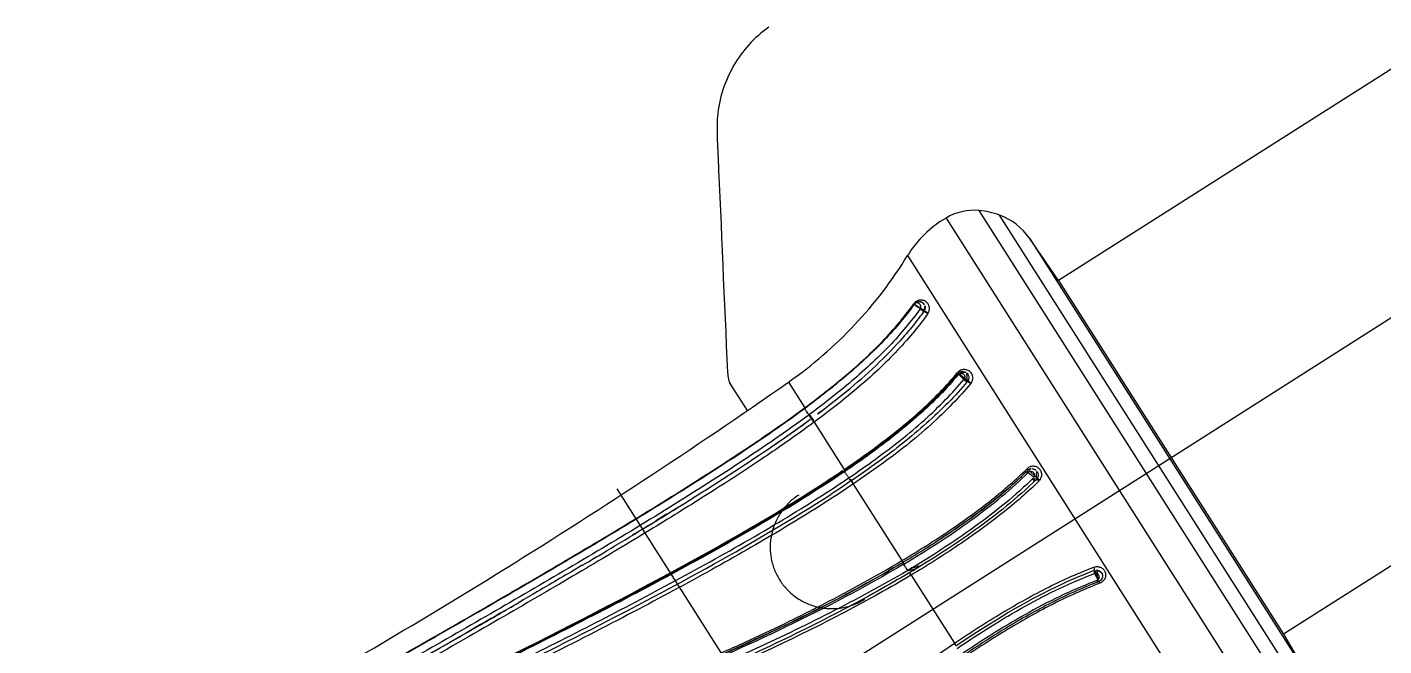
# Model space of a CAD drawing. Header units: millimetres. Extents: x 1145859089 to 1147511753, y -1047484727 to -1047247487.
# Drawn here: x 1147319774.4 to 1147319884.5, y -1047438986.1 to -1047438935.9 of the extents above; entities that cross this region are included whole.
import ezdxf
from ezdxf.xclip import XClip

# ---------------------------------------------------------------- set-up
doc = ezdxf.new("R2010")
doc.units = ezdxf.units.MM
doc.header["$LTSCALE"] = 100
doc.header["$MEASUREMENT"] = 0
doc.header["$XCLIPFRAME"] = 2
doc.linetypes.add('단지배치도$0$CENTER', pattern=[31, 30, -0.5, 0, -0.5])
doc.layers.get('0').update_dxf_attribs({"linetype": 'CONTINUOUS'})
doc.layers.add('XREF', color=135, linetype='CONTINUOUS')
doc.layers.add('단지배치도$0$W240910', color=135, linetype='CONTINUOUS')

# ---------------------------------------------------------------- blocks, each defined once
blk = doc.blocks.new('단지배치도$0$zw$9902')
at = {"layer": '단지배치도$0$W240910', "linetype": '단지배치도$0$CENTER', "ltscale": 20}
blk.add_line((59428.18, -67707.75), (59826.42, -67454.4), dxfattribs=at)
at = {"layer": '단지배치도$0$W240910', "linetype": 'ByBlock', "ltscale": 20}
for p, q in [((59650.19, -67546.36), (59586.09, -67587.14)), ((59668.44, -67575.05), (59604.34, -67615.83)), ((59576.95, -67582.06), (59605.07, -67626.27)), ((59579.62, -67581.45), (59606.76, -67624.1)), ((59607.13, -67622.43), (59581.29, -67581.82)), ((59583.73, -67583.7), (59606.46, -67619.43)), ((59586.09, -67587.14), (59583.73, -67583.7)), ((59600.99, -67627.79), (59573.84, -67585.11)), ((59586.09, -67587.14), (59604.34, -67615.83)), ((59560.83, -67597.67), (59559.38, -67595.39)), ((59564.16, -67595.37), (59565.49, -67597.46)), ((59565.45, -67597.48), (59565.46, -67597.48)), ((59565.46, -67597.48), (59565.49, -67597.46)), ((59565.47, -67597.5), (59565.47, -67597.49)), ((59565.47, -67597.49), (59565.47, -67597.49)), ((59565.47, -67597.49), (59565.48, -67597.49)), ((59565.47, -67597.5), (59565.47, -67597.5)), ((59565.47, -67597.5), (59565.47, -67597.5)), ((59565.47, -67597.5), (59565.47, -67597.5)), ((59565.47, -67597.5), (59565.47, -67597.5)), ((59565.47, -67597.5), (59565.47, -67597.5)), ((59565.47, -67597.5), (59565.47, -67597.5)), ((59565.47, -67597.5), (59565.47, -67597.5)), ((59565.47, -67597.5), (59565.47, -67597.5)), ((59565.48, -67597.49), (59565.48, -67597.49)), ((59565.48, -67597.49), (59565.48, -67597.49)), ((59565.48, -67597.49), (59565.48, -67597.49)), ((59565.48, -67597.49), (59565.48, -67597.49)), ((59565.48, -67597.49), (59565.48, -67597.49)), ((59565.48, -67597.49), (59565.48, -67597.49)), ((59565.48, -67597.49), (59565.48, -67597.49)), ((59565.48, -67597.53), (59565.49, -67597.54)), ((59565.85, -67598.01), (59565.81, -67598.04)), ((59566.07, -67598.3), (59566.02, -67598.33)), ((59566.24, -67598.63), (59568.68, -67602.47)), ((59560.75, -67600.78), (59560.91, -67600.67)), ((59568.69, -67602.56), (59568.71, -67602.54)), ((59568.71, -67602.54), (59568.71, -67602.54)), ((59568.75, -67602.62), (59568.73, -67602.63)), ((59568.73, -67602.63), (59568.73, -67602.63)), ((59569.05, -67603.14), (59569.04, -67603.12)), ((59569.09, -67603.12), (59569.05, -67603.14)), ((59569.27, -67603.37), (59569.23, -67603.39)), ((59569.45, -67603.62), (59569.42, -67603.64)), ((59569.42, -67603.64), (59573.37, -67609.85)), ((59554.26, -67606.09), (59553.38, -67606.65)), ((59573.53, -67610.13), (59573.51, -67610.14)), ((59573.84, -67610.66), (59573.82, -67610.64)), ((59574.12, -67611.02), (59574.1, -67611.04)), ((59574.12, -67611.02), (59577.64, -67616.56)), ((59604.34, -67615.83), (59606.46, -67619.43)), ((59577.62, -67616.57), (59577.64, -67616.56))]:
    blk.add_line(p, q, dxfattribs=at)
at = {"layer": '단지배치도$0$W240910', "linetype": '단지배치도$0$CENTER', "ltscale": 10}
blk.add_line((59550.23, -67604.03), (59573.85, -67641.15), dxfattribs=at)
at = {"layer": '단지배치도$0$W240910'}
for radius in [11431.38, 11931.38]:
    blk.add_arc((57394.29, -57699.4), radius, 251.62775, 321.418131, dxfattribs=at)
at = {"layer": '단지배치도$0$W240910', "linetype": 'ByBlock', "ltscale": 20}
for centre, radius, start, end in [((59579.04, -67588.1), 6.67, 70.2206, 84.9706), ((59544.45, -67567.1), 34.46, 304.8859, 328.4947), ((59271.63, -67176.11), 511.23, 298.5412, 304.9052), ((59565.78, -67597.18), 0.441, 222.4961, 222.681), ((59565.75, -67597.21), 0.405, 222.7821, 222.9777), ((59565.73, -67597.23), 0.368, 222.6644, 222.873), ((59565.7, -67597.26), 0.331, 223.0533, 223.2771), ((59565.68, -67597.28), 0.298, 223.3844, 223.6253), ((59565.65, -67597.3), 0.266, 223.8308, 224.09), ((59565.63, -67597.32), 0.235, 223.8284, 224.109), ((59565.61, -67597.34), 0.21, 224.227, 224.531), ((59565.59, -67597.36), 0.184, 224.7685, 225.1002), ((59565.58, -67597.38), 0.16, 224.8115, 225.1738), ((59565.56, -67597.39), 0.139, 225.4371, 225.8358), ((59565.55, -67597.41), 0.119, 225.5207, 225.9599), ((59565.54, -67597.42), 0.101, 226.2556, 226.7446), ((59565.53, -67597.43), 0.0868, 226.8992, 227.4452), ((59565.52, -67597.44), 0.0718, 228, 228.614), ((59565.51, -67597.45), 0.0595, 227.5147, 228.2041), ((59565.5, -67597.46), 0.0483, 229.4199, 230.2159), ((59565.49, -67597.47), 0.038, 229.8467, 230.7817), ((59565.49, -67597.47), 0.0308, 231.3154, 232.3814), ((59565.49, -67597.47), 0.0257, 232.0521, 233.2169), ((59565.48, -67597.48), 0.0178, 233.949, 235.4768), ((59565.48, -67597.49), 0.0108, 234.8871, 237.1452), ((59565.48, -67597.49), 0.00958, 238.6091, 240.8293), ((59565.48, -67597.48), 0.0201, 240.1892, 241.0957), ((59565.47, -67597.49), 0.00405, 245.6935, 249.8567), ((59565.47, -67597.5), 0.00154, 255.8692, 268.5858), ((59565.47, -67597.49), 0.00192, 266.8528, 278.2119), ((59374.37, -67719.14), 226.53, 32.4614, 32.4663), ((59372.79, -67720.18), 228.42, 32.4614, 32.4663), ((59371.19, -67721.08), 230.25, 32.4323, 32.4372), ((59369.76, -67722.15), 232.03, 32.4614, 32.4663), ((59368.06, -67723.11), 233.98, 32.4325, 32.4373), ((59366.71, -67724.13), 235.66, 32.4615, 32.4663), ((59364.99, -67725.11), 237.65, 32.4327, 32.4375), ((59363.4, -67726.01), 239.47, 32.404, 32.4088), ((59361.8, -67727.19), 241.45, 32.4329, 32.4376), ((59360.39, -67728.11), 243.13, 32.4329, 32.4376), ((59358.6, -67729.13), 245.2, 32.4045, 32.4092), ((59356.94, -67730.2), 247.17, 32.4047, 32.4093), ((59355.48, -67731.15), 248.91, 32.4048, 32.4095), ((59354.29, -67731.93), 250.33, 32.405, 32.4096), ((59352.15, -67733.32), 252.89, 32.4051, 32.4097), ((59349.29, -67735.01), 256.21, 32.3771, 32.3816), ((59349.27, -67735.19), 256.32, 32.4055, 32.41), ((59351.62, -67733.58), 253.48, 32.3777, 32.3823), ((59344.65, -67738.02), 261.73, 32.3776, 32.3821), ((59328.68, -67748.17), 280.66, 32.3775, 32.3817), ((59345.72, -67737.26), 260.42, 32.3513, 32.3559), ((59375.38, -67718.63), 225.4, 32.3805, 32.386), ((59328.48, -67748.2), 280.84, 32.3475, 32.3516), ((58938.8, -67995.34), 742.28, 32.36847, 32.36987), ((59368.02, -67723.17), 234.05, 32.3387, 32.3445), ((59386.44, -67711.59), 212.29, 32.3483, 32.358), ((59080.36, -67905.28), 574.51, 32.3289, 32.33364), ((59568.84, -67602.48), 0.177, 208.1944, 208.7515), ((59568.78, -67602.52), 0.105, 206.7849, 207.6181), ((59568.77, -67602.52), 0.0874, 206.325, 207.1816), ((59568.83, -67602.49), 0.159, 205.871, 206.2588), ((59568.72, -67602.55), 0.0319, 201.1552, 202.8342), ((59568.69, -67602.56), 0.0083, 191.4305, 197.4577), ((59568.69, -67602.56), 0.0059, 183.1723, 191.1297), ((59569.25, -67602.25), 0.641, 210.4471, 210.6904), ((59569.14, -67602.31), 0.516, 210.0597, 210.3411), ((59569.04, -67602.37), 0.404, 209.5953, 209.9265), ((59568.97, -67602.41), 0.321, 209.0489, 209.4298), ((59568.92, -67602.44), 0.262, 208.6768, 209.0983), ((59569.79, -67601.92), 1.28, 211.2302, 211.3862), ((59569.63, -67602.02), 1.09, 210.9845, 211.1574), ((59569.49, -67602.1), 0.925, 210.894, 211.0867), ((59569.36, -67602.18), 0.776, 210.5962, 210.8127), ((59570.13, -67601.71), 1.68, 211.6451, 211.7749), ((59569.96, -67601.82), 1.47, 211.4511, 211.5931), ((59568.71, -67602.54), 0.000474, 154.3555, 198.7528), ((59568.71, -67602.54), 0.0016, 180.7376, 199.7832), ((59568.71, -67602.54), 0.0047, 192.545, 201.1608), ((59568.72, -67602.54), 0.0108, 198.1054, 202.9808), ((59568.73, -67602.54), 0.0209, 202.0869, 205.1116), ((59568.74, -67602.53), 0.0362, 203.5426, 205.6189), ((59568.76, -67602.52), 0.0583, 205.6695, 207.1613), ((59568.79, -67602.51), 0.0864, 206.5489, 207.688), ((59568.82, -67602.49), 0.124, 207.5525, 208.441), ((59568.86, -67602.47), 0.17, 208.3434, 209.0633), ((59568.91, -67602.45), 0.225, 208.9615, 209.5519), ((59568.97, -67602.41), 0.292, 209.4996, 209.997), ((59569.03, -67602.37), 0.369, 209.9366, 210.3594), ((59570.33, -67601.59), 1.9, 211.6826, 211.802), ((59570.95, -67601.2), 2.64, 212.0255, 212.1209), ((59570.73, -67601.34), 2.39, 212.0092, 212.1116), ((59570.53, -67601.47), 2.14, 211.8525, 211.9628), ((59571.17, -67601.06), 2.9, 212.2927, 212.3821), ((59569.11, -67602.33), 0.456, 210.319, 210.6859), ((59569.2, -67602.28), 0.559, 210.4628, 210.7816), ((59569.3, -67602.22), 0.672, 210.9307, 211.2112), ((59569.4, -67602.16), 0.792, 211.1826, 211.4338), ((59569.5, -67602.1), 0.91, 211.2503, 211.4801), ((59569.64, -67602.01), 1.08, 211.6072, 211.8088), ((59571.66, -67600.76), 3.48, 212.3041, 212.3824), ((59571.4, -67600.91), 3.18, 212.2985, 212.3823), ((59572, -67600.53), 3.89, 212.5435, 212.6162), ((59571.85, -67600.62), 3.71, 212.5446, 212.6194), ((59569.83, -67601.89), 1.3, 211.7943, 211.9672), ((59569.9, -67601.86), 1.37, 211.8262, 211.9998), ((59569.88, -67601.87), 1.35, 212.1106, 212.2974), ((59570.29, -67601.61), 1.84, 212.2628, 212.3947), ((59167.64, -67858.33), 475.66, 32.5119, 32.5173), ((59572.68, -67600.1), 4.66, 212.293, 212.3409), ((59570.27, -67601.62), 1.81, 212.4896, 212.656), ((59570.35, -67601.57), 1.91, 212.6112, 212.8629), ((59573.46, -67599.56), 5.62, 212.8172, 212.9312), ((59418.42, -67698.46), 178.26, 32.4915, 32.5026), ((59399.88, -67710.26), 200.23, 32.4862, 32.4926), ((59027.11, -67947.77), 642.24, 32.49581, 32.49738), ((59362.75, -67733.97), 244.29, 32.4912, 32.4957), ((59401.64, -67709.11), 198.13, 32.4609, 32.4669), ((59373.67, -67727.06), 231.37, 32.4898, 32.4948), ((59356.09, -67738.13), 252.14, 32.4616, 32.4661), ((59368.45, -67730.29), 237.51, 32.4615, 32.4663), ((59372.9, -67727.48), 232.24, 32.4614, 32.4664), ((59368.62, -67730.1), 237.26, 32.433, 32.4378), ((59366.58, -67731.56), 239.76, 32.4615, 32.4663), ((59367.1, -67731.11), 239.08, 32.433, 32.4379), ((59367.04, -67731.17), 239.17, 32.4331, 32.4379), ((59366.12, -67731.78), 240.27, 32.4331, 32.4379), ((59365.51, -67732.19), 241, 32.4331, 32.4379), ((59364.96, -67732.56), 241.67, 32.4332, 32.4379), ((59364.47, -67732.76), 242.19, 32.4049, 32.4097), ((59363.95, -67733.25), 242.89, 32.4332, 32.438), ((59363.3, -67733.55), 243.6, 32.405, 32.4098), ((59362.86, -67733.85), 244.14, 32.405, 32.4098), ((59362.19, -67734.3), 244.94, 32.4051, 32.4099), ((59361.67, -67734.52), 245.5, 32.377, 32.3817), ((59361.15, -67735.01), 246.19, 32.4052, 32.4099), ((59360.53, -67735.29), 246.87, 32.3771, 32.3819), ((59359.96, -67735.67), 247.56, 32.3772, 32.3819), ((59359.51, -67735.98), 248.11, 32.3773, 32.382), ((57209.88, -69116.06), 2802.59, 32.50114, 32.50207), ((58689.89, -68173.08), 1047.7, 32.49585, 32.49775), ((58584.59, -68240.01), 1172.47, 32.48866, 32.48977), ((56409.92, -69625.43), 3750.96, 32.49627, 32.49654), ((58371.15, -68376.09), 1425.6, 32.49289, 32.49368), ((58600.67, -68229.89), 1153.47, 32.49097, 32.492), ((58439.03, -68332.87), 1345.13, 32.49168, 32.49254), ((58340.53, -68395.64), 1461.93, 32.49217, 32.49296), ((58414.34, -68347.84), 1373.99, 32.46345, 32.46429), ((58441.97, -68331.07), 1341.68, 32.49183, 32.4927), ((58419.66, -68345.31), 1368.15, 32.49187, 32.49272), ((58410.17, -68351.38), 1379.41, 32.4919, 32.49274), ((58415.56, -68347.97), 1373.04, 32.49187, 32.49271), ((58417.51, -68345.95), 1370.31, 32.46345, 32.46429), ((58414.66, -68348.59), 1374.13, 32.49186, 32.4927), ((58413.22, -68349.53), 1375.85, 32.49186, 32.4927), ((58412.29, -68349.34), 1376.53, 32.46345, 32.46429), ((58412.31, -68350.15), 1376.95, 32.49185, 32.49269), ((58410.96, -68351.04), 1378.57, 32.49183, 32.49267), ((58409.93, -68350.91), 1379.36, 32.46345, 32.46429), ((58409.23, -68352.19), 1380.65, 32.49182, 32.49266), ((58407.72, -68352.36), 1382.01, 32.46345, 32.46429), ((58408.07, -68352.98), 1382.05, 32.49182, 32.49266), ((58405.95, -68353.54), 1384.14, 32.46345, 32.46429), ((58405.75, -68354.5), 1384.82, 32.49179, 32.49263), ((58404.79, -68354.33), 1385.54, 32.46346, 32.46429), ((58403.71, -68355.04), 1386.83, 32.46346, 32.46429), ((59589.15, -67611.11), 0.5, 290.7244, 110.7272)]:
    blk.add_arc(centre, radius, start, end, dxfattribs=at)
for points, knots in [([(59562.56, -67566.57), (59561.98, -67566.99), (59560.92, -67567.93), (59559.22, -67570.26), (59558.34, -67572.95), (59558.37, -67575.52), (59558.72, -67582.45), (59558.94, -67589.13), (59559.27, -67595.32), (59559.52, -67595.63)], [0, 0, 0, 0, 2.150943, 4.213586, 8.616621, 10.440412, 11.895892, 29.416902, 30.503738, 30.503738, 30.503738, 30.503738]), ([(59574.34, -67589.02), (59574.35, -67588.99), (59574.39, -67588.95), (59574.45, -67588.88), (59574.52, -67588.83), (59574.6, -67588.79), (59574.68, -67588.76), (59574.76, -67588.73), (59574.86, -67588.72), (59574.95, -67588.71), (59575.05, -67588.73), (59575.16, -67588.76), (59575.28, -67588.81), (59575.37, -67588.89), (59575.46, -67588.97), (59575.52, -67589.06), (59575.56, -67589.16), (59575.59, -67589.26), (59575.61, -67589.36), (59575.6, -67589.47), (59575.59, -67589.57), (59575.56, -67589.66), (59575.52, -67589.75), (59575.49, -67589.79), (59575.47, -67589.82)], [0, 0, 0, 0, 0.045455, 0.090909, 0.136364, 0.181818, 0.227273, 0.272727, 0.318182, 0.363636, 0.409091, 0.454545, 0.5, 0.545455, 0.590909, 0.636364, 0.681818, 0.727273, 0.772727, 0.818182, 0.863636, 0.909091, 0.954545, 1, 1, 1, 1]), ([(59574.36, -67589.06), (59574.04, -67589.52), (59573.32, -67590.47), (59571.93, -67592), (59570.36, -67593.56), (59568.66, -67595.03), (59566.97, -67596.39), (59565.96, -67597.16), (59565.48, -67597.53)], [0, 0, 0, 0, 0.166667, 0.333333, 0.5, 0.666667, 0.833333, 1, 1, 1, 1]), ([(59565.49, -67597.46), (59566, -67597.08), (59567.05, -67596.29), (59568.73, -67594.92), (59570.47, -67593.4), (59572.04, -67591.84), (59573.32, -67590.38), (59574.02, -67589.46), (59574.34, -67589.02)], [0, 0, 0, 0, 0.166667, 0.333333, 0.5, 0.666667, 0.833333, 1, 1, 1, 1]), ([(59574.85, -67589.42), (59574.5, -67589.92), (59573.72, -67590.92), (59572.38, -67592.45), (59570.79, -67593.99), (59569.1, -67595.48), (59567.45, -67596.81), (59566.38, -67597.62), (59565.85, -67598.01)], [0, 0, 0, 0, 0.166667, 0.333333, 0.5, 0.666667, 0.833333, 1, 1, 1, 1]), ([(59575.47, -67589.82), (59575.15, -67590.27), (59574.44, -67591.21), (59573.06, -67592.78), (59571.46, -67594.38), (59569.69, -67595.94), (59567.89, -67597.39), (59566.8, -67598.21), (59566.28, -67598.59)], [0, 0, 0, 0, 0.166667, 0.333333, 0.5, 0.666667, 0.833333, 1, 1, 1, 1]), ([(59570.27, -67593.59), (59570.37, -67593.49), (59570.69, -67593.2), (59571.23, -67592.67), (59571.92, -67591.97), (59572.67, -67591.15), (59573.48, -67590.2), (59574.05, -67589.44), (59574.35, -67589.04)], [0.5751931, 0.5751931, 0.5751931, 0.5751931, 0.6153846, 0.6923077, 0.7692308, 0.8461538, 0.9230769, 1, 1, 1, 1]), ([(59575.16, -67589.61), (59574.89, -67589.99), (59574.39, -67590.67), (59573.55, -67591.65), (59573.23, -67592.01)], [0, 0, 0, 0, 0.1666667, 0.2715337, 0.2715337, 0.2715337, 0.2715337]), ([(59574.67, -67588.83), (59574.66, -67588.83), (59574.62, -67588.84), (59574.54, -67588.87), (59574.46, -67588.91), (59574.4, -67588.97), (59574.36, -67589.01), (59574.35, -67589.04)], [0.7332749, 0.7332749, 0.7332749, 0.7332749, 0.75, 0.8125, 0.875, 0.9375, 1, 1, 1, 1]), ([(59574.36, -67589.06), (59574.35, -67589.04), (59574.36, -67589.03), (59574.37, -67589.02), (59574.38, -67589.01), (59574.38, -67589.01)], [0.3963075, 0.3963075, 0.3963075, 0.3963075, 0.4565302, 0.488611, 0.4993046, 0.4993046, 0.4993046, 0.4993046]), ([(59574.36, -67589.06), (59574.37, -67589.04), (59574.41, -67589.01), (59574.46, -67588.97), (59574.52, -67588.95), (59574.58, -67588.94), (59574.65, -67588.94), (59574.71, -67588.96), (59574.77, -67588.99), (59574.81, -67589.03), (59574.85, -67589.07), (59574.87, -67589.11), (59574.89, -67589.15), (59574.9, -67589.2), (59574.91, -67589.25), (59574.9, -67589.3), (59574.89, -67589.34), (59574.87, -67589.38), (59574.86, -67589.41), (59574.85, -67589.42)], [0, 0, 0, 0, 0.058824, 0.117647, 0.176471, 0.235294, 0.294118, 0.352941, 0.411765, 0.470588, 0.529412, 0.588235, 0.647059, 0.705882, 0.764706, 0.823529, 0.882353, 0.941176, 1, 1, 1, 1]), ([(59574.38, -67589.01), (59574.38, -67589.01), (59574.38, -67589.02), (59574.38, -67589.03), (59574.36, -67589.06)], [0.79887849, 0.79887849, 0.79887849, 0.79887849, 0.82392641, 0.87012255, 0.87012255, 0.87012255, 0.87012255]), ([(59575.07, -67588.93), (59575.04, -67588.91), (59574.92, -67588.84), (59574.78, -67588.81), (59574.67, -67588.83)], [0, 0, 0, 0, 0.227922, 1, 1, 1, 1]), ([(59574.95, -67588.87), (59574.92, -67588.85), (59574.85, -67588.83), (59574.75, -67588.82), (59574.69, -67588.83), (59574.67, -67588.83)], [0.5722293, 0.5722293, 0.5722293, 0.5722293, 0.625, 0.6875, 0.7332749, 0.7332749, 0.7332749, 0.7332749]), ([(59574.9, -67589.38), (59574.9, -67589.38), (59574.89, -67589.38), (59574.88, -67589.37), (59574.85, -67589.42)], [0.79887849, 0.79887849, 0.79887849, 0.79887849, 0.82392641, 0.86835656, 0.86835656, 0.86835656, 0.86835656]), ([(59574.9, -67589.38), (59574.9, -67589.39), (59574.89, -67589.41), (59574.87, -67589.43), (59574.85, -67589.42)], [3.4182202, 3.4182202, 3.4182202, 3.4182202, 3.4632361, 3.5466102, 3.5466102, 3.5466102, 3.5466102]), ([(59575.19, -67589.08), (59575.18, -67589.06), (59575.15, -67589.01), (59575.1, -67588.96), (59575.07, -67588.94), (59575.07, -67588.93)], [0.3928495, 0.3928495, 0.3928495, 0.3928495, 0.4375, 0.5, 0.5020966, 0.5020966, 0.5020966, 0.5020966]), ([(59575.16, -67589.61), (59575.18, -67589.59), (59575.21, -67589.54), (59575.24, -67589.46), (59575.25, -67589.38), (59575.25, -67589.32), (59575.25, -67589.28), (59575.25, -67589.28)], [0, 0, 0, 0, 0.0625, 0.125, 0.1875, 0.25, 0.2602984, 0.2602984, 0.2602984, 0.2602984]), ([(59566.79, -67597.76), (59567.38, -67597.31), (59569.67, -67595.53), (59571.81, -67593.6), (59573.23, -67592.01)], [4.278377, 4.278377, 4.278377, 4.278377, 7.084866, 15.302554, 15.302554, 15.302554, 15.302554]), ([(59571.83, -67592.06), (59570.61, -67593.34), (59568.52, -67595.18), (59566.29, -67596.89), (59565.48, -67597.49)], [1.818967, 1.818967, 1.818967, 1.818967, 38.297208, 58.78155, 58.78155, 58.78155, 58.78155]), ([(59578.55, -67594.58), (59578.54, -67594.56), (59578.46, -67594.52), (59578.32, -67594.49), (59578.08, -67594.53), (59577.96, -67594.63), (59577.92, -67594.68)], [0.5842789, 0.5842789, 0.5842789, 0.5842789, 0.625, 0.75, 0.875, 1, 1, 1, 1]), ([(59578.41, -67595.15), (59578.42, -67595.14), (59578.44, -67595.11), (59578.47, -67595.05), (59578.48, -67594.98), (59578.48, -67594.91), (59578.46, -67594.85), (59578.42, -67594.78), (59578.37, -67594.72), (59578.3, -67594.68), (59578.22, -67594.66), (59578.14, -67594.65), (59578.06, -67594.67), (59578, -67594.71), (59577.96, -67594.74), (59577.95, -67594.76)], [0, 0, 0, 0, 0.076923, 0.153846, 0.230769, 0.307692, 0.384615, 0.461538, 0.538462, 0.615385, 0.692308, 0.769231, 0.846154, 0.923077, 1, 1, 1, 1]), ([(59578.68, -67595.32), (59578.73, -67595.27), (59578.79, -67595.15), (59578.81, -67594.95), (59578.76, -67594.79), (59578.69, -67594.68), (59578.64, -67594.63), (59578.62, -67594.62)], [0, 0, 0, 0, 0.125, 0.25, 0.375, 0.5, 0.5274405, 0.5274405, 0.5274405, 0.5274405]), ([(59566.97, -67596.34), (59567.29, -67596.11), (59567.62, -67595.85), (59567.96, -67595.58), (59567.99, -67595.55)], [16.200532, 16.200532, 16.200532, 16.200532, 25.271161, 26.185555, 26.185555, 26.185555, 26.185555]), ([(59516.81, -67626.66), (59517.68, -67626.15), (59519.6, -67625.03), (59523.62, -67622.72), (59528.88, -67619.75), (59535.18, -67616.18), (59541.45, -67612.57), (59547.69, -67608.92), (59552.85, -67605.81), (59556.93, -67603.25), (59559.98, -67601.28), (59562.83, -67599.37), (59564.64, -67598.08), (59565.45, -67597.48)], [0, 0, 0, 0, 0.053753, 0.117503, 0.245004, 0.372505, 0.500005, 0.627506, 0.755006, 0.818756, 0.882507, 0.946257, 1, 1, 1, 1]), ([(59516.87, -67626.65), (59519.31, -67625.21), (59521.77, -67623.8), (59527.53, -67620.53), (59530.82, -67618.67), (59537.39, -67614.93), (59540.66, -67613.05), (59547.18, -67609.24), (59550.42, -67607.31), (59559.44, -67601.74), (59562.82, -67599.45), (59565.47, -67597.5)], [0, 0, 0, 0, 0.135041, 0.135041, 0.315029, 0.315029, 0.494789, 0.494789, 0.67443, 0.67443, 1, 1, 1, 1]), ([(59565.48, -67597.53), (59563.58, -67598.93), (59559.67, -67601.59), (59553.68, -67605.37), (59547.61, -67609.03), (59542.52, -67612), (59537.4, -67614.96), (59532.28, -67617.89), (59525.07, -67621.95), (59519.94, -67624.87), (59516.89, -67626.66)], [0, 0, 0, 0, 0.00709361, 0.01418547, 0.02127667, 0.02836778, 0.03191301, 0.03900351, 0.04609361, 0.05672771, 0.05672771, 0.05672771, 0.05672771]), ([(59565.48, -67597.53), (59565.48, -67597.52), (59565.47, -67597.51), (59565.47, -67597.5), (59565.47, -67597.5), (59565.47, -67597.5)], [0, 0, 0, 0, 0.333333, 0.666667, 1, 1, 1, 1]), ([(59565.81, -67598.04), (59564.01, -67599.37), (59560.14, -67602.01), (59554.13, -67605.81), (59547.88, -67609.57), (59541.58, -67613.25), (59535.26, -67616.89), (59528.9, -67620.48), (59522.87, -67623.89), (59518.98, -67626.14), (59517.22, -67627.17)], [0, 0, 0, 0, 0.118744, 0.247494, 0.376244, 0.504993, 0.633743, 0.762493, 0.891243, 1, 1, 1, 1]), ([(59566.23, -67598.63), (59565.2, -67599.39), (59562.97, -67600.98), (59559.1, -67603.53), (59554.73, -67606.28), (59549.8, -67609.27), (59544.25, -67612.54), (59537.95, -67616.19), (59530.58, -67620.38), (59523.45, -67624.41), (59519.42, -67626.73), (59517.55, -67627.83)], [0, 0, 0, 0, 0.111111, 0.222222, 0.333333, 0.444444, 0.555556, 0.666667, 0.777778, 0.888889, 1, 1, 1, 1]), ([(59547.43, -67610.23), (59547.45, -67610.22), (59547.49, -67610.2), (59547.61, -67610.13), (59547.9, -67609.96), (59548.52, -67609.59), (59550.06, -67608.67), (59553.91, -67606.35), (59559.46, -67602.88), (59563.93, -67599.87), (59565.91, -67598.41)], [0, 0, 0, 0, 0.001922, 0.006725, 0.018735, 0.04876, 0.105058, 0.264569, 0.663358, 1, 1, 1, 1]), ([(59565.81, -67598.04), (59565.84, -67598.08), (59565.95, -67598.23), (59566.02, -67598.33), (59566.02, -67598.33)], [2.232937, 2.232937, 2.232937, 2.232937, 7.278857, 12.328552, 12.328552, 12.328552, 12.328552]), ([(59566.07, -67598.3), (59566.07, -67598.3), (59566.14, -67598.4), (59566.25, -67598.56), (59566.28, -67598.59)], [2.121554, 2.121554, 2.121554, 2.121554, 6.934416, 11.760936, 11.760936, 11.760936, 11.760936]), ([(59566.28, -67598.59), (59566.28, -67598.6), (59566.27, -67598.61), (59566.25, -67598.62), (59566.24, -67598.63), (59566.23, -67598.63)], [0, 0, 0, 0, 0.333333, 0.666667, 1, 1, 1, 1]), ([(59518.58, -67629.32), (59522.65, -67627.08), (59531.13, -67622.79), (59543.98, -67616.49), (59556.67, -67609.9), (59564.87, -67605.15), (59568.69, -67602.56)], [0.123852, 0.123852, 0.123852, 0.123852, 3.008546, 6.018243, 9.02794, 11.913787, 11.913787, 11.913787, 11.913787]), ([(59568.73, -67602.63), (59565.78, -67604.62), (59560.19, -67607.97), (59549.79, -67613.62), (59536.04, -67620.5), (59524.85, -67625.94), (59518.61, -67629.36)], [0, 0, 0, 0, 0.0106829, 0.01958001, 0.03558159, 0.05692949, 0.05692949, 0.05692949, 0.05692949]), ([(59568.68, -67602.47), (59568.69, -67602.48), (59568.7, -67602.51), (59568.71, -67602.53), (59568.71, -67602.54), (59568.71, -67602.54)], [0, 0, 0, 0, 0.333333, 0.666667, 1, 1, 1, 1]), ([(59573.37, -67609.85), (59574.75, -67609.04), (59577.36, -67607.38), (59580.73, -67604.93), (59582.66, -67603.24), (59583.53, -67602.4)], [0, 0, 0, 0, 0.333333, 0.666667, 1, 1, 1, 1]), ([(59573.46, -67609.99), (59574.11, -67609.6), (59575.4, -67608.81), (59577.25, -67607.6), (59579.01, -67606.37), (59580.66, -67605.13), (59582.19, -67603.85), (59583.14, -67602.99), (59583.58, -67602.55)], [0, 0, 0, 0, 0.166667, 0.333333, 0.5, 0.666667, 0.833333, 1, 1, 1, 1]), ([(59573.53, -67610.13), (59575.41, -67609.02), (59578.16, -67607.25), (59581.46, -67604.71), (59582.95, -67603.37), (59583.63, -67602.71)], [0, 0, 0, 0, 0.504987, 0.762485, 1, 1, 1, 1]), ([(59583.63, -67602.71), (59583.59, -67602.75), (59583.43, -67602.74), (59583.55, -67602.59), (59583.58, -67602.55)], [0, 0, 0, 0, 0.0001965946, 0.0003867879, 0.0003867879, 0.0003867879, 0.0003867879]), ([(59583.58, -67602.55), (59583.59, -67602.54), (59583.59, -67602.51), (59583.57, -67602.46), (59583.55, -67602.42), (59583.53, -67602.4)], [0, 0, 0, 0, 0.333333, 0.666667, 1, 1, 1, 1]), ([(59583.63, -67602.71), (59583.68, -67602.66), (59583.79, -67602.61), (59583.96, -67602.63), (59584.08, -67602.73), (59584.15, -67602.86), (59584.14, -67603.02), (59584.09, -67603.1), (59584.05, -67603.14)], [0, 0, 0, 0, 0.166667, 0.333333, 0.5, 0.666667, 0.833333, 1, 1, 1, 1]), ([(59584.28, -67603.26), (59584.38, -67603.17), (59584.47, -67602.94), (59584.38, -67602.66), (59584.29, -67602.56), (59584.26, -67602.53)], [0, 0, 0, 0, 0.0004225914, 0.0006964654, 0.0008375649, 0.0008375649, 0.0008375649, 0.0008375649]), ([(59518.93, -67629.87), (59522.88, -67627.7), (59529.08, -67624.56), (59537.5, -67620.41), (59546.24, -67616.08), (59554.9, -67611.62), (59563.22, -67606.89), (59567.19, -67604.4), (59569.05, -67603.14)], [0, 0, 0, 0, 0.237508, 0.366258, 0.495008, 0.752508, 0.881258, 1, 1, 1, 1]), ([(59569.27, -67603.37), (59569.27, -67603.37), (59569.22, -67603.3), (59569.12, -67603.17), (59569.09, -67603.12)], [2.80045, 2.80045, 2.80045, 2.80045, 8.174689, 13.54896, 13.54896, 13.54896, 13.54896]), ([(59569.42, -67603.64), (59569.39, -67603.59), (59569.3, -67603.45), (59569.25, -67603.39), (59569.24, -67603.39)], [4.099239, 4.099239, 4.099239, 4.099239, 11.951027, 19.818394, 19.818394, 19.818394, 19.818394]), ([(59584.05, -67603.14), (59582.61, -67604.55), (59579.38, -67607.18), (59575.71, -67609.54), (59573.84, -67610.66)], [0, 0, 0, 0, 0.499985, 1, 1, 1, 1]), ([(59584.28, -67603.27), (59582.73, -67604.77), (59579.38, -67607.47), (59575.79, -67609.76), (59573.97, -67610.84)], [0.032516, 0.032516, 0.032516, 0.032516, 1.644045, 3.254881, 3.254881, 3.254881, 3.254881]), ([(59584.51, -67603.39), (59584.05, -67603.83), (59583.09, -67604.72), (59581.5, -67606.03), (59579.8, -67607.32), (59577.99, -67608.59), (59576.1, -67609.82), (59574.79, -67610.63), (59574.12, -67611.02)], [0, 0, 0, 0, 0.166667, 0.333333, 0.5, 0.666667, 0.833333, 1, 1, 1, 1]), ([(59584.05, -67603.14), (59584, -67603.2), (59584.02, -67603.43), (59584.23, -67603.32), (59584.28, -67603.26)], [0, 0, 0, 0, 0.0002526869, 0.000499433, 0.000499433, 0.000499433, 0.000499433]), ([(59584.51, -67603.39), (59584.49, -67603.37), (59584.45, -67603.33), (59584.37, -67603.27), (59584.31, -67603.25), (59584.29, -67603.26), (59584.28, -67603.27)], [0, 0, 0, 0, 0.202316, 0.499974, 0.797632, 1, 1, 1, 1]), ([(59518.52, -67629.3), (59523.66, -67626.48), (59528.85, -67623.9), (59540.29, -67618.22), (59552.39, -67612.31), (59562.7, -67606.26), (59563.56, -67605.74), (59564.41, -67605.22)], [0, 0, 0, 0, 0.330846, 0.330846, 0.944105, 0.944105, 1, 1, 1, 1]), ([(59547.42, -67615.8), (59547.72, -67615.65), (59554.57, -67612.13), (59561.38, -67608.48), (59567.6, -67604.48)], [0, 0, 0, 0, 0.043102, 1, 1, 1, 1]), ([(59547.43, -67610.23), (59546.27, -67610.92), (59543.17, -67612.75), (59537.72, -67615.9), (59530.41, -67620.05), (59523.29, -67624.08), (59519.27, -67626.4), (59517.39, -67627.49)], [0.4843847, 0.4843847, 0.4843847, 0.4843847, 0.5555556, 0.6666667, 0.7777778, 0.8888889, 1, 1, 1, 1]), ([(59520.9, -67633.09), (59523.05, -67632.03), (59527.41, -67630.04), (59536.28, -67626.43), (59544.1, -67623.43), (59550.21, -67621), (59552.41, -67620.05), (59554.63, -67619.16), (59556.8, -67618.16), (59559, -67617.21), (59561.19, -67616.24), (59563.89, -67614.95), (59568.17, -67612.81), (59571.32, -67611.08), (59573.37, -67609.85)], [0, 0, 0, 0, 0.00719419, 0.01439157, 0.02877216, 0.03236657, 0.03416386, 0.03596114, 0.03955563, 0.04135295, 0.04315069, 0.04674689, 0.05034313, 0.05753262, 0.05753262, 0.05753262, 0.05753262]), ([(59573.44, -67610), (59569.42, -67612.4), (59560.88, -67616.71), (59549.81, -67621.32), (59540.73, -67624.87), (59531.82, -67628.33), (59525.23, -67631.06), (59521.01, -67633.13)], [0, 0, 0, 0, 0.244988, 0.499987, 0.627487, 0.754987, 1, 1, 1, 1]), ([(59521.01, -67633.13), (59525.2, -67631.07), (59534.02, -67627.39), (59547.52, -67622.28), (59560.87, -67616.73), (59569.41, -67612.4), (59573.44, -67610)], [0.14265, 0.14265, 0.14265, 0.14265, 3.455662, 6.922975, 10.390287, 13.714952, 13.714952, 13.714952, 13.714952]), ([(59573.51, -67610.15), (59567.33, -67613.8), (59557.01, -67618.58), (59543.13, -67624.08), (59531.98, -67628.35), (59524.82, -67631.37), (59521.05, -67633.21)], [0, 0, 0, 0, 0.02154104, 0.03410504, 0.04487318, 0.0574294, 0.0574294, 0.0574294, 0.0574294]), ([(59573.84, -67610.66), (59569.7, -67613.06), (59562.58, -67616.64), (59553.07, -67620.73), (59546.41, -67623.37), (59541.23, -67625.42), (59536.78, -67627.15), (59532.33, -67628.9), (59527.17, -67631.03), (59523.53, -67632.67), (59521.38, -67633.72)], [0, 0, 0, 0, 0.01434749, 0.02391195, 0.03108502, 0.03586798, 0.04065298, 0.04544124, 0.05023095, 0.05741184, 0.05741184, 0.05741184, 0.05741184]), ([(59573.37, -67609.85), (59573.39, -67609.87), (59573.42, -67609.92), (59573.45, -67609.96), (59573.46, -67609.98), (59573.46, -67609.98)], [0, 0, 0, 0, 0.333333, 0.666667, 1, 1, 1, 1]), ([(59573.51, -67610.15), (59573.49, -67610.11), (59573.45, -67610.04), (59573.44, -67610.01), (59573.44, -67610)], [0.232975, 0.232975, 0.232975, 0.232975, 0.4999093, 0.7665869, 0.7665869, 0.7665869, 0.7665869]), ([(59573.46, -67609.99), (59573.46, -67609.99), (59573.47, -67610.02), (59573.51, -67610.09), (59573.53, -67610.13)], [0.256925, 0.256925, 0.256925, 0.256925, 0.5148237, 0.7738384, 0.7738384, 0.7738384, 0.7738384]), ([(59573.84, -67610.66), (59573.92, -67610.6), (59574.07, -67610.51), (59574.29, -67610.44), (59574.46, -67610.38), (59574.59, -67610.38), (59574.64, -67610.31), (59574.68, -67610.27), (59574.71, -67610.31), (59574.7, -67610.36), (59574.79, -67610.31), (59574.83, -67610.3), (59574.9, -67610.25), (59574.86, -67610.26), (59574.83, -67610.28), (59574.8, -67610.29), (59574.78, -67610.31), (59574.75, -67610.32), (59574.74, -67610.34), (59574.72, -67610.35), (59574.72, -67610.36), (59574.74, -67610.36), (59574.75, -67610.36), (59574.78, -67610.34), (59574.76, -67610.36), (59574.72, -67610.38), (59574.67, -67610.41), (59574.6, -67610.45), (59574.55, -67610.49), (59574.52, -67610.51), (59574.49, -67610.52)], [0, 0, 0, 0, 0.000300176, 0.00051727, 0.000710041, 0.000842258, 0.000901958, 0.000949667, 0.000986323, 0.001062417, 0.001133297, 0.001200809, 0.001255975, 0.001288983, 0.001315127, 0.001350372, 0.001376278, 0.001409741, 0.001431304, 0.001446817, 0.001467888, 0.00149309, 0.001503754, 0.001535849, 0.001567428, 0.00162697, 0.001651925, 0.001735416, 0.001842718, 0.001867642, 0.001867642, 0.001867642, 0.001867642]), ([(59574, -67610.82), (59574.03, -67610.8), (59574.1, -67610.76), (59574.19, -67610.7), (59574.28, -67610.65), (59574.35, -67610.61), (59574.4, -67610.58), (59574.44, -67610.55), (59574.46, -67610.54), (59574.48, -67610.53), (59574.49, -67610.52)], [0, 0, 0, 0, 0.224763, 0.384929, 0.576682, 0.723692, 0.826116, 0.88414, 0.932446, 1, 1, 1, 1]), ([(59574.49, -67610.52), (59574.47, -67610.53), (59574.42, -67610.56), (59574.32, -67610.61), (59574.21, -67610.67), (59574.1, -67610.75), (59574.03, -67610.8), (59574, -67610.82)], [0.001896551, 0.001896551, 0.001896551, 0.001896551, 0.0019888393, 0.002103545, 0.0022333836, 0.0023692408, 0.0025066473, 0.0025066473, 0.0025066473, 0.0025066473]), ([(59577.64, -67616.56), (59578.28, -67616.12), (59579.57, -67615.27), (59581.49, -67614.08), (59583.4, -67612.98), (59585.29, -67611.98), (59587.15, -67611.1), (59588.36, -67610.61), (59588.95, -67610.38)], [0, 0, 0, 0, 0.166667, 0.333333, 0.5, 0.666667, 0.833333, 1, 1, 1, 1]), ([(59588.95, -67610.38), (59588.96, -67610.4), (59588.99, -67610.46), (59589, -67610.55), (59589, -67610.62), (59588.98, -67610.64), (59588.97, -67610.64)], [0, 0, 0, 0, 0.202316, 0.499974, 0.797632, 1, 1, 1, 1]), ([(59589.32, -67611.57), (59589.5, -67611.51), (59589.67, -67611.33), (59589.64, -67610.85), (59589.45, -67610.67), (59589.14, -67610.61), (59589.04, -67610.61), (59588.97, -67610.64)], [0, 0, 0, 0, 0.436006, 0.436006, 0.865969, 0.865969, 1, 1, 1, 1]), ([(59588.99, -67610.9), (59589.03, -67610.85), (59589.08, -67610.67), (59589.01, -67610.62), (59588.97, -67610.64)], [0, 0, 0, 0, 0.0002153058, 0.0004289318, 0.0004289318, 0.0004289318, 0.0004289318]), ([(59577.85, -67616.97), (59579.66, -67615.74), (59583.35, -67613.42), (59587.11, -67611.61), (59588.99, -67610.9)], [0, 0, 0, 0, 0.500014, 1, 1, 1, 1]), ([(59589.2, -67611.46), (59588.32, -67611.8), (59586.47, -67612.58), (59582.77, -67614.49), (59580, -67616.24), (59578.2, -67617.46)], [0, 0, 0, 0, 0.237515, 0.495013, 1, 1, 1, 1]), ([(59589.32, -67611.57), (59588.74, -67611.79), (59587.55, -67612.28), (59585.75, -67613.13), (59583.92, -67614.1), (59582.06, -67615.17), (59580.18, -67616.34), (59578.93, -67617.17), (59578.3, -67617.59)], [0, 0, 0, 0, 0.1666667, 0.3333333, 0.5, 0.6666667, 0.8333333, 1, 1, 1, 1]), ([(59589.44, -67611.69), (59588.29, -67612.12), (59585.94, -67613.16), (59582.3, -67615.17), (59579.7, -67616.83), (59578.38, -67617.73)], [0, 0, 0, 0, 0.333333, 0.666667, 1, 1, 1, 1]), ([(59588.99, -67610.9), (59589.03, -67610.88), (59589.1, -67610.87), (59589.21, -67610.9), (59589.32, -67610.97), (59589.39, -67611.09), (59589.4, -67611.23), (59589.34, -67611.38), (59589.26, -67611.44), (59589.2, -67611.46)], [0, 0, 0, 0, 0.142857, 0.285714, 0.428571, 0.571429, 0.714286, 0.857143, 1, 1, 1, 1]), ([(59589.2, -67611.46), (59589.21, -67611.47), (59589.21, -67611.48), (59589.24, -67611.53), (59589.27, -67611.56), (59589.31, -67611.58), (59589.31, -67611.58), (59589.32, -67611.57)], [0, 0, 0, 0, 0.084738, 0.084738, 0.675047, 0.675047, 1, 1, 1, 1]), ([(59589.44, -67611.69), (59589.43, -67611.66), (59589.4, -67611.62), (59589.36, -67611.58), (59589.33, -67611.58), (59589.32, -67611.58)], [0, 0, 0, 0, 0.333333, 0.666667, 1, 1, 1, 1]), ([(59517.37, -67627.51), (59520.24, -67625.83), (59524.65, -67623.31), (59530.61, -67619.95), (59535, -67617.45), (59538.96, -67615.18), (59541.39, -67613.78), (59542.49, -67613.13)], [0, 0, 0, 0, 0.1756931, 0.2685413, 0.3613895, 0.4424648, 0.5097605, 0.5097605, 0.5097605, 0.5097605]), ([(59547.42, -67615.8), (59545.38, -67616.85), (59535.93, -67621.61), (59526.38, -67626.19), (59519.09, -67630.17)], [0.02515242, 0.02515242, 0.02515242, 0.02515242, 0.03204792, 0.05695389, 0.05695389, 0.05695389, 0.05695389]), ([(59577.62, -67616.57), (59577.64, -67616.61), (59577.71, -67616.71), (59577.74, -67616.76), (59577.74, -67616.76)], [0, 0, 0, 0, 0.382464, 1, 1, 1, 1])]:
    blk.add_open_spline(points, degree=3, knots=knots, dxfattribs=at)
for points in [[(59576.95, -67582.06), (59575.68, -67582.79), (59574.6, -67583.85), (59573.83, -67585.11)], [(59579.62, -67581.45), (59578.69, -67581.37), (59577.74, -67581.58), (59576.95, -67582.06)], [(59583.73, -67583.7), (59583.13, -67582.84), (59582.27, -67582.17), (59581.29, -67581.82)], [(59574.34, -67589.02), (59574.34, -67589.03), (59574.35, -67589.03), (59574.35, -67589.04)], [(59574.35, -67589.04), (59574.34, -67589.04), (59574.35, -67589.05), (59574.36, -67589.06)], [(59575.16, -67589.61), (59575.15, -67589.62), (59575.13, -67589.62), (59575.06, -67589.58), (59574.98, -67589.53), (59574.9, -67589.47), (59574.86, -67589.43), (59574.85, -67589.42)], [(59575.16, -67589.62), (59575.16, -67589.61), (59575.19, -67589.61), (59575.25, -67589.64), (59575.34, -67589.7), (59575.42, -67589.76), (59575.46, -67589.8), (59575.47, -67589.82)], [(59575.25, -67589.28), (59575.25, -67589.2), (59575.22, -67589.13), (59575.19, -67589.08)], [(59568.4, -67595.23), (59568.48, -67595.15), (59568.56, -67595.09), (59568.64, -67595.02)], [(59568.68, -67602.47), (59569.37, -67602), (59570.75, -67601.03), (59572.81, -67599.48), (59574.76, -67597.85), (59576.48, -67596.2), (59577.45, -67595.13), (59577.89, -67594.6)], [(59568.71, -67602.54), (59569.39, -67602.08), (59570.76, -67601.13), (59572.81, -67599.59), (59574.7, -67598), (59576.43, -67596.36), (59577.44, -67595.24), (59577.92, -67594.68)], [(59577.95, -67594.76), (59577.49, -67595.31), (59576.49, -67596.41), (59574.79, -67598.03), (59572.87, -67599.63), (59570.83, -67601.18), (59569.45, -67602.15), (59568.75, -67602.62)], [(59569.09, -67603.12), (59569.8, -67602.64), (59571.21, -67601.65), (59573.29, -67600.08), (59575.23, -67598.45), (59576.96, -67596.79), (59577.95, -67595.7), (59578.41, -67595.15)], [(59578.68, -67595.32), (59578.2, -67595.9), (59577.16, -67597.05), (59575.39, -67598.72), (59573.48, -67600.33), (59571.43, -67601.88), (59570, -67602.88), (59569.27, -67603.37)], [(59577.89, -67594.6), (59577.92, -67594.57), (59577.97, -67594.52), (59578.08, -67594.44), (59578.21, -67594.38), (59578.35, -67594.35), (59578.51, -67594.35), (59578.68, -67594.39), (59578.83, -67594.46), (59578.95, -67594.57), (59579.04, -67594.69), (59579.09, -67594.82), (59579.12, -67594.94), (59579.13, -67595.07), (59579.11, -67595.19), (59579.08, -67595.3), (59579.03, -67595.41), (59578.98, -67595.47), (59578.96, -67595.49)], [(59577.89, -67594.6), (59577.92, -67594.64), (59577.93, -67594.67), (59577.92, -67594.68)], [(59577.92, -67594.68), (59577.91, -67594.69), (59577.92, -67594.72), (59577.95, -67594.76)], [(59578.41, -67595.15), (59578.43, -67595.18), (59578.47, -67595.23), (59578.56, -67595.29), (59578.64, -67595.33), (59578.68, -67595.33), (59578.68, -67595.32)], [(59578.55, -67594.58), (59578.57, -67594.59), (59578.59, -67594.6), (59578.61, -67594.62)], [(59578.62, -67594.62), (59578.62, -67594.62), (59578.61, -67594.62), (59578.61, -67594.62)], [(59578.96, -67595.49), (59578.94, -67595.47), (59578.89, -67595.42), (59578.8, -67595.35), (59578.72, -67595.31), (59578.69, -67595.32), (59578.69, -67595.32)], [(59567.98, -67595.56), (59568.06, -67595.5), (59568.13, -67595.44), (59568.21, -67595.38)], [(59578.96, -67595.49), (59578.5, -67596.04), (59577.51, -67597.14), (59575.74, -67598.83), (59573.77, -67600.52), (59571.61, -67602.12), (59570.17, -67603.13), (59569.45, -67603.62)], [(59565.47, -67597.5), (59565.47, -67597.5), (59565.48, -67597.49), (59565.48, -67597.49)], [(59565.51, -67597.47), (59565.5, -67597.47), (59565.5, -67597.47), (59565.49, -67597.46)], [(59562.85, -67600.58), (59563.82, -67599.92), (59564.78, -67599.24), (59565.73, -67598.55)], [(59565.85, -67598.01), (59565.86, -67598.02), (59565.89, -67598.06), (59565.96, -67598.14), (59566.02, -67598.23), (59566.06, -67598.29), (59566.07, -67598.3), (59566.07, -67598.3)], [(59565.86, -67598.45), (59565.92, -67598.41), (59565.97, -67598.38), (59566.02, -67598.34)], [(59566.02, -67598.33), (59565.99, -67598.36), (59565.95, -67598.39), (59565.92, -67598.41)], [(59566.02, -67598.34), (59566.02, -67598.34), (59566.03, -67598.35), (59566.07, -67598.41), (59566.13, -67598.49), (59566.19, -67598.58), (59566.22, -67598.62), (59566.23, -67598.63)], [(59566.79, -67597.76), (59566.56, -67597.94), (59566.31, -67598.12), (59566.07, -67598.3)], [(59566.93, -67597.66), (59566.68, -67597.84), (59566.44, -67598.03), (59566.2, -67598.21)], [(59564.41, -67605.22), (59565.75, -67604.39), (59567.1, -67603.52), (59568.48, -67602.6)], [(59568.48, -67602.6), (59568.55, -67602.56), (59568.61, -67602.51), (59568.68, -67602.47)], [(59583.53, -67602.4), (59583.57, -67602.36), (59583.64, -67602.31), (59583.77, -67602.24), (59583.92, -67602.2), (59584.07, -67602.19), (59584.22, -67602.22), (59584.35, -67602.27), (59584.47, -67602.35), (59584.56, -67602.44), (59584.63, -67602.55), (59584.69, -67602.66), (59584.72, -67602.78), (59584.72, -67602.91), (59584.71, -67603.04), (59584.66, -67603.17), (59584.6, -67603.29), (59584.54, -67603.36), (59584.51, -67603.39)], [(59584.26, -67602.53), (59584.06, -67602.34), (59583.72, -67602.35), (59583.55, -67602.58)], [(59583.67, -67602.47), (59583.83, -67602.37), (59584.02, -67602.37), (59584.18, -67602.47)], [(59569.42, -67603.64), (59567.99, -67604.61), (59564.88, -67606.6), (59559.5, -67609.74), (59553.36, -67613.11), (59546.35, -67616.74), (59538.34, -67620.74), (59531.12, -67624.31), (59524.7, -67627.55), (59520.97, -67629.54), (59519.24, -67630.49)], [(59569.23, -67603.39), (59568.69, -67603.76), (59568.15, -67604.12), (59567.6, -67604.48)], [(59569.23, -67603.39), (59569.23, -67603.39), (59569.22, -67603.38), (59569.17, -67603.31), (59569.11, -67603.22), (59569.07, -67603.17), (59569.05, -67603.14)], [(59569.45, -67603.62), (59569.43, -67603.6), (59569.39, -67603.54), (59569.33, -67603.45), (59569.28, -67603.38), (59569.27, -67603.37), (59569.27, -67603.37)], [(59581.94, -67604.05), (59580.15, -67605.6), (59578.15, -67607.03), (59576.06, -67608.38)], [(59551.55, -67607.74), (59552.92, -67606.95), (59554.27, -67606.12), (59555.61, -67605.27)], [(59573.44, -67610), (59573.44, -67610), (59573.45, -67609.99), (59573.46, -67609.99)], [(59573.97, -67610.84), (59574.15, -67610.73), (59574.34, -67610.62), (59574.49, -67610.52)], [(59577.74, -67616.77), (59581.39, -67614.3), (59585.17, -67612.08), (59588.97, -67610.64)], [(59588.95, -67610.38), (59589.05, -67610.35), (59589.22, -67610.32), (59589.49, -67610.38), (59589.7, -67610.52), (59589.85, -67610.73), (59589.92, -67611), (59589.88, -67611.28), (59589.69, -67611.55), (59589.53, -67611.65), (59589.44, -67611.69)], [(59573.97, -67610.84), (59572.32, -67611.82), (59568.72, -67613.84), (59562.49, -67616.93), (59555.22, -67620.17), (59546.73, -67623.6), (59539.13, -67626.53), (59532.47, -67629.15), (59526.54, -67631.62), (59523.1, -67633.22), (59521.51, -67633.99)], [(59574.1, -67611.04), (59572.46, -67612.02), (59568.88, -67614.02), (59562.62, -67617.12), (59555.38, -67620.36), (59546.87, -67623.84), (59539.29, -67626.77), (59532.6, -67629.4), (59526.67, -67631.89), (59523.24, -67633.49), (59521.65, -67634.27)], [(59574, -67610.82), (59573.99, -67610.83), (59573.98, -67610.83), (59573.97, -67610.84)], [(59574.1, -67611.04), (59574.04, -67610.94), (59573.98, -67610.84), (59573.97, -67610.85)], [(59574.12, -67611.02), (59574.06, -67610.93), (59574, -67610.83), (59573.99, -67610.83)], [(59589.32, -67611.57), (59589.53, -67611.5), (59589.69, -67611.28), (59589.65, -67611.17)], [(59534.35, -67654.23), (59535.73, -67653.12), (59538.64, -67650.67), (59543.43, -67646.34), (59548.67, -67641.38), (59554.61, -67635.68), (59561.32, -67629.49), (59567.3, -67624.34), (59572.73, -67620.01), (59576.04, -67617.63), (59577.62, -67616.57)], [(59577.64, -67616.56), (59577.7, -67616.65), (59577.76, -67616.75), (59577.76, -67616.75)]]:
    blk.add_open_spline(points, degree=3, dxfattribs=at)
for points, weights in [([(59565, -67604.53), (59560.79, -67607.22), (59563.46, -67611.44)], [1, 0.708093787482, 1]), ([(59563.46, -67611.44), (59566.15, -67615.63), (59570.36, -67612.97)], [1, 0.709684290864, 1])]:
    blk.add_rational_spline(points, weights, degree=2, dxfattribs=at)
blk = doc.blocks.new('단지배치도')
blk.add_blockref('단지배치도$0$zw$9902', (141034.19, 142437.16))

msp = doc.modelspace()

# ---------------------------------------------------------------- block references
at = {"layer": 'XREF'}
ref = msp.add_blockref('단지배치도', (1147119237.834579, -1047513806.462535), dxfattribs=at)
XClip(ref).set_block_clipping_path([(72982.4064819524, 34919.7593965298), (360382.4067475507, 255319.7593436697)])

doc.saveas('drawing.dxf')
